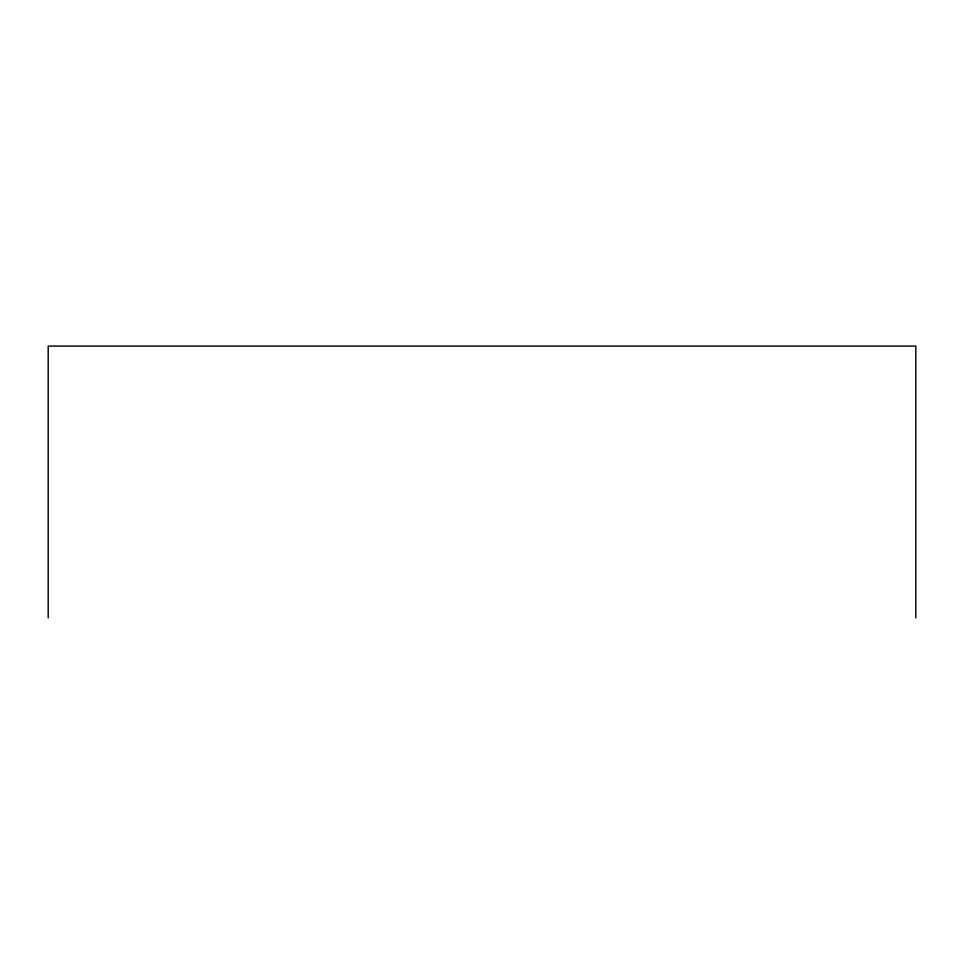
<?xml version="1.0" encoding="UTF-8"?>
<svg xmlns="http://www.w3.org/2000/svg" width="964" height="964" viewBox="0 0 964 964"><rect width="100%" height="100%" fill="white"/><g stroke="black" fill="none" stroke-linecap="round" stroke-linejoin="round"><path stroke-width="1.45" d="M915.8 617.912L915.8 346.088L48.2 346.088L48.2 617.912"/></g></svg>
